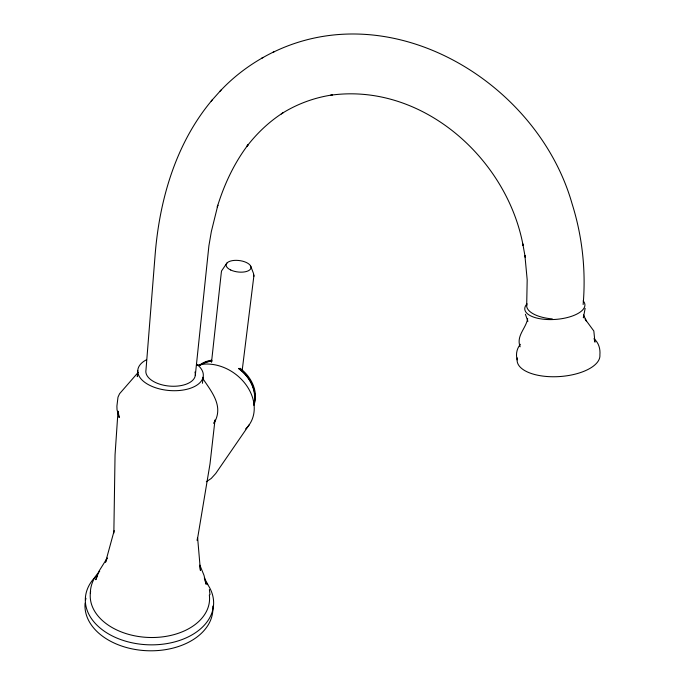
<?xml version="1.0" encoding="UTF-8"?>
<svg xmlns="http://www.w3.org/2000/svg" width="685" height="685" viewBox="0 0 685 685"><rect width="100%" height="100%" fill="white"/><g stroke="black" fill="none" stroke-linecap="round" stroke-linejoin="round"><path stroke-width="1.03" d="M113.847 533.076L115.046 454.891L118 411.402M526.679 305.647L527.185 279.771L524.915 255.556L525.207 257.183L522.809 243.894L523.092 245.444C506.857 158.209 421.977 82.611 330.761 95.198L332.276 94.941C314.201 97.621 296.733 104.086 281.304 113.881L282.931 112.845C269.111 121.742 257.046 133.19 247.02 146.188L248.244 144.578C234.073 163.218 224.081 184.744 217.248 207.067L217.856 205.209L211.34 231.573L208.908 245.761L195.293 375.483M90.334 593.364C90.351 585.084 93.888 577.061 99.702 571.213M583.14 304.508C586.035 271.02 582.396 236.993 572.429 204.883L572.018 203.548C537.554 82.5 392.137 -6.037 272.69 52.48M137.771 370.542L137.308 376.647L137.736 374.378M197.477 537.913L197.229 540.508L209.995 463.968L215.004 419.974L213.874 423.407C224.012 406.513 212.17 392.548 202.606 378.266M202.435 383.3L203.077 377.247M211.502 362.288L221.323 272.399L221.572 270.917L226.923 263.04M583.594 315.913L583.372 317.797L585.136 308.378M253.81 276.526L253.536 273.52L250.659 266.071M242.139 370.782L253.981 275.045M114.19 530.644L105.533 562.248L107.083 558.309M527.681 318.662C525.874 328.68 515.976 335.813 520.129 346.798M97.39 575.409L95.797 579.724L99.197 570.845L107.245 557.984M520.394 344.298C516.67 348.691 515.711 354.308 517.115 359.865M249.289 424.691L215.732 473.498L211.22 478.472L206.339 481.726M212.53 99.599C176.096 142.608 159.622 199.052 155.161 254.4L145.973 370.054A24.831 13.169 4.9 0 0 171.601 386.229A24.831 13.169 4.9 0 0 194.934 372.032M219.936 91.328C235.323 74.768 253.981 61.402 274.334 51.623M211.177 101.115L221.289 89.812M138.096 372.494L119.567 393.729L117.991 397.163L116.904 406.111L117.032 409.793L119.19 417.542L118.103 411.24M261.507 58.336L263.186 57.463M593.946 338.698C598.758 342.783 600.445 348.828 599.889 354.984A41.485 18.649 -3.9 0 1 556.845 376.699A41.485 18.649 -3.9 0 1 517.406 357.912M585.05 319.03L593.827 331.001L594.982 342.252M585.469 319.672L586.317 320.957L583.526 314.937M204.293 577.977L207.795 584.408M199.857 565.142L204.002 575.314L206.194 584.322L205.02 580.512M525.395 314.252L527.912 321.351M594.306 339.7L594.76 341.395M209.379 589.511L209.987 594.708M199.969 566.384L200.422 570.459L197.648 538.093M212.787 606.088A63.988 43.497 2.3 0 1 148.714 650.776A63.988 43.497 2.3 0 1 85.111 603.031M85.531 600.188A63.988 43.497 2.3 0 1 85.959 598.313M196.492 364.06A32.871 17.425 4.9 0 1 191.954 387.684A32.871 17.425 4.9 0 1 146.924 383.788A32.871 17.425 4.9 0 1 146.547 359.736M207.375 584.048A64.184 43.386 2.4 0 1 145.588 644.662A64.184 43.386 2.4 0 1 95.309 576.924M209.327 594.982A59.706 40.209 2.4 0 1 149.193 637.478A59.706 40.209 2.4 0 1 90.617 591.258M552.298 318.893A28.154 12.15 2.8 0 1 527.065 303.763M583.175 300.912A30.149 12.535 -4.3 0 1 555.167 319.433A30.149 12.535 -4.3 0 1 526.328 304.671M200.303 365.276A34.37 27.537 36.2 0 1 211.999 361.055M238.585 368.616A34.37 27.537 36.2 0 1 253.63 404.244M196.432 365.516A41.785 33.265 36.2 0 1 245.136 383.6A41.785 33.265 36.2 0 1 245.624 428.904M199.344 365.576A34.687 27.785 36.2 0 1 211.905 360.781M238.74 368.402A34.687 27.785 36.2 0 1 253.921 404.364M199.198 365.413A34.652 27.768 36.2 0 1 211.477 360.19M240.084 368.256A34.652 27.768 36.2 0 1 253.861 405.357M230.717 270.001A12.535 5.763 7 0 0 250.856 268.349A12.535 5.763 7 0 0 234.065 260.42A12.535 5.763 7 0 0 230.717 270.001"/></g></svg>
